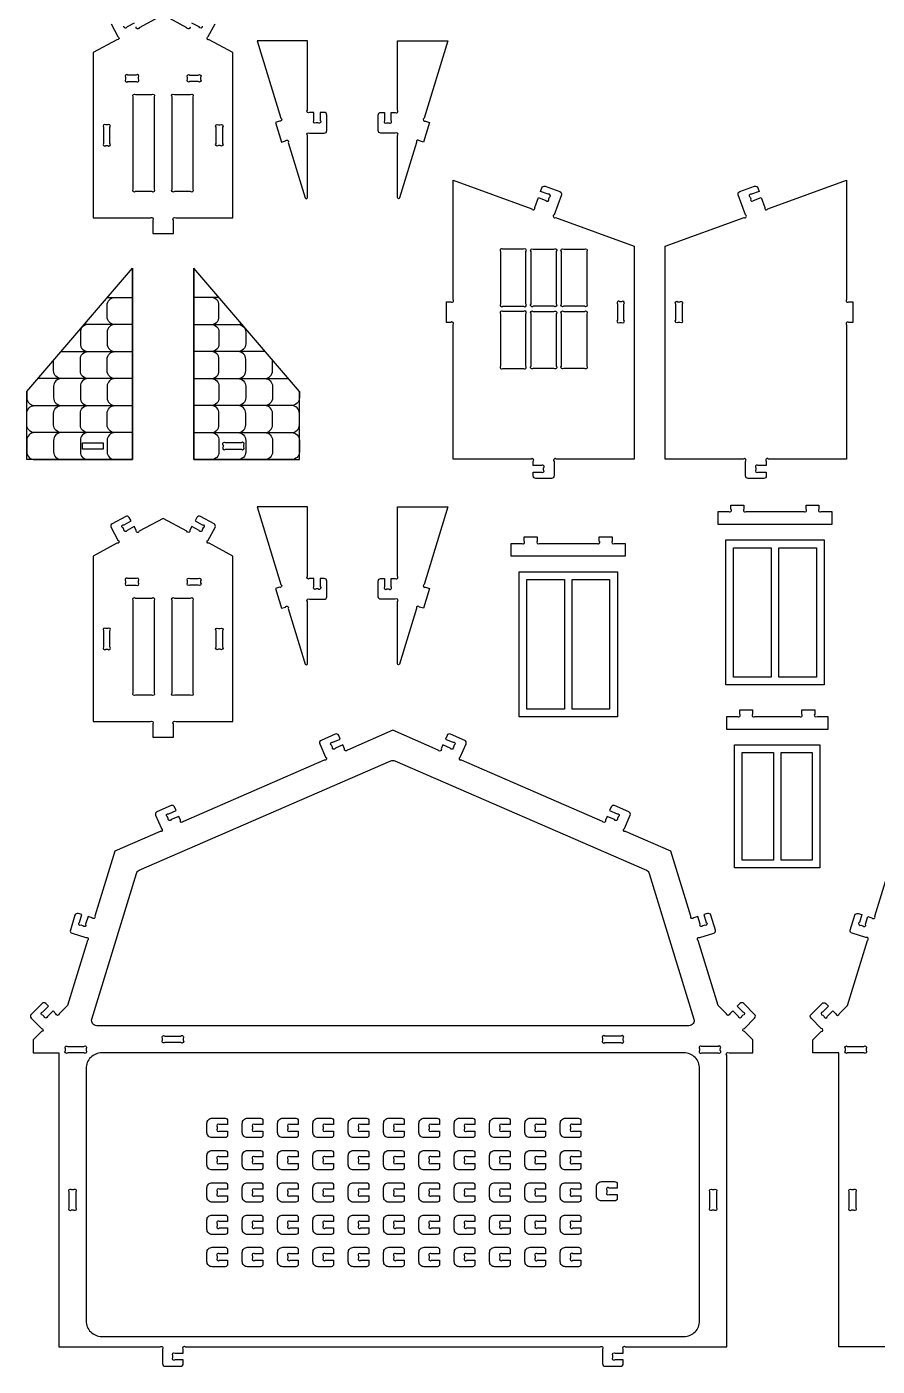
# Model space of a CAD drawing. Extents: x 61.9 to 158.6, y 1998.2 to 2079.7.
# Drawn here: x 61.9 to 94.8, y 1998.3 to 2050 of the extents above; entities that cross this region are included whole.
import ezdxf

# ---------------------------------------------------------------- set-up
doc = ezdxf.new("R2010")
doc.units = 0
doc.header["$MEASUREMENT"] = 0
doc.layers.add('LAYER1', color=18, linetype='CONTINUOUS')

msp = doc.modelspace()

# ---------------------------------------------------------------- linework, layer by layer
at = {"layer": 'LAYER1'}
for points in [[(68.223, 2050.018, -1), (68.103, 2049.982), (67.183, 2050.48), (66.263, 2049.982, -1), (66.143, 2050.018)], [(65.172, 2050.132), (65.439, 2049.638, -1), (65.403, 2049.518), (64.483, 2049.021), (64.483, 2042.634), (66.695, 2042.634, -1), (66.783, 2042.546), (66.783, 2042.034), (67.583, 2042.034), (67.583, 2042.546, -1), (67.672, 2042.634), (69.883, 2042.634), (69.883, 2049.021), (68.963, 2049.518, -1), (68.927, 2049.638), (69.194, 2050.132, 0.414214)], [(66.066, 2050.16), (65.792, 2050.012, -1), (65.672, 2050.048)], [(68.694, 2050.048, -1), (68.574, 2050.012), (68.3, 2050.16)], [(66, 2038.521), (65.323, 2038.521, -0.414214), (65.023, 2038.821), (65.023, 2039.264, -0.414214), (65.323, 2039.564), (66, 2039.564)], [(68.367, 2038.521), (69.043, 2038.521, 0.414214), (69.343, 2038.821), (69.343, 2039.264, 0.414214), (69.043, 2039.564), (68.366, 2039.564)], [(65.323, 2038.521), (64.288, 2038.521, -0.112166), (64.159, 2038.55)], [(69.043, 2038.521), (70.078, 2038.521, 0.112166), (70.208, 2038.55)], [(65.323, 2038.521), (64.288, 2038.521, 0.414214), (63.988, 2038.221), (63.988, 2037.777, 0.414214), (64.288, 2037.477), (65.323, 2037.477)], [(66, 2038.521), (65.323, 2038.521, 0.414214), (65.023, 2038.221), (65.023, 2037.777, 0.414214), (65.323, 2037.477), (66, 2037.477)], [(68.367, 2038.521), (69.043, 2038.521, -0.414214), (69.343, 2038.221), (69.343, 2037.777, -0.414214), (69.043, 2037.477), (68.367, 2037.477)], [(69.043, 2038.521), (70.078, 2038.521, -0.414214), (70.378, 2038.221), (70.378, 2037.777, -0.414214), (70.078, 2037.477), (69.043, 2037.477)], [(64.288, 2036.433), (63.253, 2036.433, -0.414214), (62.953, 2036.733), (62.953, 2037.145)], [(63.238, 2037.477, -0.013073), (63.253, 2037.477), (64.288, 2037.477)], [(63.238, 2037.477, 0.012511), (63.253, 2037.477), (64.288, 2037.477)], [(65.323, 2036.433), (64.288, 2036.433, -0.414214), (63.988, 2036.733), (63.988, 2037.177, -0.414214), (64.288, 2037.477), (65.323, 2037.477)], [(65.999, 2036.433), (65.323, 2036.433, -0.414214), (65.023, 2036.733), (65.023, 2037.177, -0.414214), (65.323, 2037.477), (66, 2037.477)], [(68.367, 2036.433), (69.043, 2036.433, 0.414214), (69.343, 2036.733), (69.343, 2037.177, 0.414214), (69.043, 2037.477), (68.367, 2037.477)], [(69.043, 2036.433), (70.078, 2036.433, 0.414214), (70.378, 2036.733), (70.378, 2037.177, 0.414214), (70.078, 2037.477), (69.043, 2037.477)], [(71.129, 2037.477, 0.013073), (71.113, 2037.477), (70.078, 2037.477)], [(71.128, 2037.477, -0.012511), (71.113, 2037.477), (70.078, 2037.477)], [(70.078, 2036.433), (71.113, 2036.433, 0.414214), (71.413, 2036.733), (71.413, 2037.145)], [(64.288, 2036.433), (63.253, 2036.433, 0.414214), (62.953, 2036.133), (62.953, 2035.69, 0.414214), (63.253, 2035.39), (64.288, 2035.39)], [(65.323, 2036.433), (64.288, 2036.433, 0.414214), (63.988, 2036.133), (63.988, 2035.69, 0.414214), (64.288, 2035.39), (65.323, 2035.39)], [(65.999, 2036.433), (65.323, 2036.433, 0.414214), (65.023, 2036.133), (65.023, 2035.69, 0.414214), (65.323, 2035.39), (65.999, 2035.39)], [(68.367, 2036.433), (69.043, 2036.433, -0.414214), (69.343, 2036.133), (69.343, 2035.69, -0.414214), (69.043, 2035.39), (68.367, 2035.39)], [(69.043, 2036.433), (70.078, 2036.433, -0.414214), (70.378, 2036.133), (70.378, 2035.69, -0.414214), (70.078, 2035.39), (69.043, 2035.39)], [(70.078, 2036.433), (71.113, 2036.433, -0.414214), (71.413, 2036.133), (71.413, 2035.69, -0.414214), (71.113, 2035.39), (70.078, 2035.39)], [(61.918, 2035.939), (61.918, 2035.69, 0.414214), (62.218, 2035.39), (63.253, 2035.39)], [(72.448, 2035.939), (72.448, 2035.69, -0.414214), (72.148, 2035.39), (71.113, 2035.39)], [(63.253, 2034.346), (62.218, 2034.346, -0.414214), (61.918, 2034.646), (61.918, 2035.09, -0.414214), (62.218, 2035.39), (63.253, 2035.39)], [(63.384, 2034.346), (63.253, 2034.346, -0.414214), (62.953, 2034.646), (62.953, 2035.09, -0.414214), (63.253, 2035.39), (64.288, 2035.39)], [(65.323, 2034.346), (64.288, 2034.346, -0.414214), (63.988, 2034.646), (63.988, 2035.09, -0.414214), (64.288, 2035.39), (65.323, 2035.39)], [(65.999, 2034.346), (65.323, 2034.346, -0.414214), (65.023, 2034.646), (65.023, 2035.09, -0.414214), (65.323, 2035.39), (65.999, 2035.39)], [(68.367, 2034.346), (69.043, 2034.346, 0.414214), (69.343, 2034.646), (69.343, 2035.09, 0.414214), (69.043, 2035.39), (68.367, 2035.39)], [(69.043, 2034.346), (70.078, 2034.346, 0.414214), (70.378, 2034.646), (70.378, 2035.09, 0.414214), (70.078, 2035.39), (69.043, 2035.39)], [(70.982, 2034.346), (71.113, 2034.346, 0.414214), (71.413, 2034.646), (71.413, 2035.09, 0.414214), (71.113, 2035.39), (70.078, 2035.39)], [(71.113, 2034.346), (72.148, 2034.346, 0.414214), (72.448, 2034.646), (72.448, 2035.09, 0.414214), (72.148, 2035.39), (71.113, 2035.39)], [(63.253, 2034.346), (62.218, 2034.346, 0.414214), (61.918, 2034.046), (61.918, 2033.602, 0.414214), (62.218, 2033.302), (63.253, 2033.302)], [(64.288, 2034.346), (63.253, 2034.346, 0.414214), (62.953, 2034.046), (62.953, 2033.602, 0.414214), (63.253, 2033.302), (64.288, 2033.302)], [(65.323, 2034.346), (64.288, 2034.346, 0.414214), (63.988, 2034.046), (63.988, 2033.602, 0.414214), (64.288, 2033.302), (65.323, 2033.302)], [(65.999, 2034.346), (65.323, 2034.346, 0.414214), (65.023, 2034.046), (65.023, 2033.602, 0.414214), (65.323, 2033.302), (65.999, 2033.302)], [(68.367, 2034.346), (69.043, 2034.346, -0.414214), (69.343, 2034.046), (69.343, 2033.602, -0.414214), (69.043, 2033.302), (68.368, 2033.302)], [(69.043, 2034.346), (70.078, 2034.346, -0.414214), (70.378, 2034.046), (70.378, 2033.602, -0.414214), (70.078, 2033.302), (69.043, 2033.302)], [(70.078, 2034.346), (71.113, 2034.346, -0.414214), (71.413, 2034.046), (71.413, 2033.602, -0.414214), (71.113, 2033.302), (70.078, 2033.302)], [(71.113, 2034.346), (72.148, 2034.346, -0.414214), (72.448, 2034.046), (72.448, 2033.602, -0.414214), (72.148, 2033.302), (71.113, 2033.302)], [(97.202, 1999.041), (93.291, 1999.041), (93.291, 2010.391), (92.291, 2010.391), (92.291, 2010.891), (92.612, 2011.212, 1), (92.612, 2011.338), (92.215, 2011.735, -0.414214), (92.215, 2011.876), (92.639, 2012.3, -0.414214), (92.781, 2012.3), (92.887, 2012.194), (92.667, 2011.974, 1), (92.667, 2011.849), (92.718, 2011.797, 1), (92.843, 2011.797), (93.063, 2012.017), (93.178, 2011.903, 1), (93.303, 2011.903), (93.624, 2012.224), (94.393, 2014.734, 1), (94.334, 2014.845), (93.798, 2015.009, -0.414214), (93.731, 2015.134), (93.907, 2015.708, -0.414214), (94.032, 2015.774), (94.176, 2015.73), (94.084, 2015.432, 1), (94.143, 2015.322), (94.213, 2015.3, 1), (94.323, 2015.359), (94.415, 2015.657), (94.569, 2015.61, 1), (94.68, 2015.668), (95.449, 2018.178)]]:
    msp.add_lwpolyline(points, format="xyb", dxfattribs=at)
for points in [[(70.817, 2049.481), (71.736, 2046.484, -1), (71.677, 2046.374), (71.523, 2046.326), (71.757, 2045.561), (71.911, 2045.609, -1), (72.022, 2045.55), (72.679, 2043.408, 0.861326), (72.757, 2043.419), (72.757, 2045.821, -1), (72.846, 2045.909), (73.407, 2045.909, 0.414214), (73.507, 2046.009), (73.507, 2046.609, 0.414214), (73.407, 2046.709), (73.257, 2046.709), (73.257, 2046.398, -1), (73.168, 2046.309), (73.096, 2046.309, -1), (73.007, 2046.398), (73.007, 2046.709), (72.846, 2046.709, -1), (72.757, 2046.798), (72.757, 2049.481)], [(78.182, 2049.481), (77.264, 2046.484, 1), (77.322, 2046.374), (77.477, 2046.326), (77.242, 2045.561), (77.088, 2045.609, 1), (76.977, 2045.55), (76.32, 2043.408, -0.861326), (76.242, 2043.419), (76.242, 2045.821, 1), (76.154, 2045.909), (75.592, 2045.909, -0.414214), (75.492, 2046.009), (75.492, 2046.609, -0.414214), (75.592, 2046.709), (75.742, 2046.709), (75.742, 2046.398, 1), (75.831, 2046.309), (75.904, 2046.309, 1), (75.992, 2046.398), (75.992, 2046.709), (76.154, 2046.709, 1), (76.242, 2046.798), (76.242, 2049.481)], [(65.822, 2047.903), (66.145, 2047.903, 1), (66.233, 2047.991), (66.233, 2048.064, 1), (66.145, 2048.153), (65.822, 2048.153, 1), (65.733, 2048.064), (65.733, 2047.991, 1)], [(68.222, 2048.153), (68.545, 2048.153, -1), (68.633, 2048.064), (68.633, 2047.991, -1), (68.545, 2047.903), (68.222, 2047.903, -1), (68.133, 2047.991), (68.133, 2048.064, -1)], [(66.122, 2047.403), (66.745, 2047.403, -1), (66.833, 2047.314), (66.833, 2043.741, -1), (66.745, 2043.653), (66.122, 2043.653, -1), (66.033, 2043.741), (66.033, 2047.314, -1)], [(67.622, 2047.403), (68.245, 2047.403, -1), (68.333, 2047.314), (68.333, 2043.741, -1), (68.245, 2043.653), (67.622, 2043.653, -1), (67.533, 2043.741), (67.533, 2047.314, -1)], [(64.883, 2046.139), (64.883, 2045.516, 1), (64.972, 2045.427), (65.045, 2045.427, 1), (65.133, 2045.516), (65.133, 2046.139, 1), (65.045, 2046.227), (64.972, 2046.227, 1)], [(69.483, 2046.139), (69.483, 2045.516, -1), (69.395, 2045.427), (69.322, 2045.427, -1), (69.233, 2045.516), (69.233, 2046.139, -1), (69.322, 2046.227), (69.395, 2046.227, -1)], [(81.486, 2032.824), (81.798, 2032.824, 1), (81.886, 2032.913), (81.886, 2032.986, 1), (81.798, 2033.074), (81.486, 2033.074), (81.486, 2033.236, 1), (81.398, 2033.324), (78.386, 2033.324), (78.386, 2038.511, 1), (78.298, 2038.599), (78.136, 2038.599), (78.136, 2039.399), (78.298, 2039.399, 1), (78.386, 2039.488), (78.386, 2044.089), (81.427, 2042.982, 1), (81.541, 2043.035), (81.681, 2043.422), (81.974, 2043.315, 1), (82.087, 2043.368), (82.112, 2043.437, 1), (82.059, 2043.55), (81.767, 2043.657), (81.818, 2043.798, -0.414214), (81.946, 2043.857), (82.51, 2043.652, -0.414214), (82.57, 2043.524), (82.292, 2042.762, 1), (82.345, 2042.648), (85.386, 2041.541), (85.386, 2033.324), (82.375, 2033.324, 1), (82.286, 2033.236), (82.286, 2032.674, -0.414214), (82.186, 2032.574), (81.586, 2032.574, -0.414214), (81.486, 2032.674)], [(93.836, 2038.599), (93.675, 2038.599, 1), (93.586, 2038.511), (93.586, 2033.324), (90.575, 2033.324, 1), (90.486, 2033.236), (90.486, 2033.074), (90.175, 2033.074, 1), (90.086, 2032.986), (90.086, 2032.913, 1), (90.175, 2032.824), (90.486, 2032.824), (90.486, 2032.674, -0.414214), (90.386, 2032.574), (89.786, 2032.574, -0.414214), (89.686, 2032.674), (89.686, 2033.236, 1), (89.598, 2033.324), (86.586, 2033.324), (86.586, 2041.541), (89.627, 2042.648, 1), (89.68, 2042.762), (89.402, 2043.524, -0.414214), (89.462, 2043.652), (90.026, 2043.857, -0.414214), (90.154, 2043.798), (90.206, 2043.657), (89.913, 2043.55, 1), (89.86, 2043.437), (89.885, 2043.368, 1), (89.998, 2043.315), (90.291, 2043.422), (90.432, 2043.035, 1), (90.545, 2042.982), (93.586, 2044.089), (93.586, 2039.488, 1), (93.675, 2039.399), (93.836, 2039.399)], [(80.224, 2041.336), (80.224, 2039.313, 1), (80.312, 2039.224), (81.11, 2039.224, 1), (81.199, 2039.313), (81.199, 2041.336, 1), (81.11, 2041.424), (80.312, 2041.424, 1)], [(81.487, 2041.424), (82.285, 2041.424, -1), (82.374, 2041.336), (82.374, 2039.313, -1), (82.285, 2039.224), (81.487, 2039.224, -1), (81.399, 2039.313), (81.399, 2041.336, -1)], [(83.549, 2041.336), (83.549, 2039.313, -1), (83.46, 2039.224), (82.662, 2039.224, -1), (82.574, 2039.313), (82.574, 2041.336, -1), (82.662, 2041.424), (83.46, 2041.424, -1)], [(84.736, 2039.311), (84.736, 2038.688, 1), (84.825, 2038.599), (84.898, 2038.599, 1), (84.986, 2038.688), (84.986, 2039.311, 1), (84.898, 2039.399), (84.825, 2039.399, 1)], [(87.236, 2039.311), (87.236, 2038.688, -1), (87.148, 2038.599), (87.075, 2038.599, -1), (86.986, 2038.688), (86.986, 2039.311, -1), (87.075, 2039.399), (87.148, 2039.399, -1)], [(80.224, 2038.936), (80.224, 2036.913, 1), (80.312, 2036.824), (81.11, 2036.824, 1), (81.199, 2036.913), (81.199, 2038.936, 1), (81.11, 2039.024), (80.312, 2039.024, 1)], [(81.487, 2039.024), (82.285, 2039.024, -1), (82.374, 2038.936), (82.374, 2036.913, -1), (82.285, 2036.824), (81.487, 2036.824, -1), (81.399, 2036.913), (81.399, 2038.936, -1)], [(83.549, 2038.936), (83.549, 2036.913, -1), (83.46, 2036.824), (82.662, 2036.824, -1), (82.574, 2036.913), (82.574, 2038.936, -1), (82.662, 2039.024), (83.46, 2039.024, -1)], [(69.5, 2033.864), (69.5, 2033.791, 1), (69.589, 2033.702), (70.212, 2033.702, 1), (70.3, 2033.791), (70.3, 2033.864, 1), (70.212, 2033.952), (69.589, 2033.952, 1)], [(70.817, 2031.481), (71.736, 2028.484, -1), (71.677, 2028.374), (71.523, 2028.326), (71.757, 2027.561), (71.911, 2027.609, -1), (72.022, 2027.55), (72.679, 2025.408, 0.861326), (72.757, 2025.419), (72.757, 2027.821, -1), (72.846, 2027.909), (73.407, 2027.909, 0.414214), (73.507, 2028.009), (73.507, 2028.609, 0.414214), (73.407, 2028.709), (73.257, 2028.709), (73.257, 2028.398, -1), (73.168, 2028.309), (73.096, 2028.309, -1), (73.007, 2028.398), (73.007, 2028.709), (72.846, 2028.709, -1), (72.757, 2028.798), (72.757, 2031.481)], [(78.182, 2031.481), (77.264, 2028.484, 1), (77.322, 2028.374), (77.477, 2028.326), (77.242, 2027.561), (77.088, 2027.609, 1), (76.977, 2027.55), (76.32, 2025.408, -0.861326), (76.242, 2025.419), (76.242, 2027.821, 1), (76.154, 2027.909), (75.592, 2027.909, -0.414214), (75.492, 2028.009), (75.492, 2028.609, -0.414214), (75.592, 2028.709), (75.742, 2028.709), (75.742, 2028.398, 1), (75.831, 2028.309), (75.904, 2028.309, 1), (75.992, 2028.398), (75.992, 2028.709), (76.154, 2028.709, 1), (76.242, 2028.798), (76.242, 2031.481)], [(89.622, 2031.55), (89.622, 2031.389, 1), (89.71, 2031.3), (91.933, 2031.3, 1), (92.022, 2031.389), (92.022, 2031.55), (92.522, 2031.55), (92.522, 2031.389, 1), (92.61, 2031.3), (93.022, 2031.3), (93.022, 2030.8), (88.622, 2030.8), (88.622, 2031.3), (89.033, 2031.3, 1), (89.122, 2031.389), (89.122, 2031.55)], [(68.3, 2030.714), (68.223, 2030.572, -1), (68.103, 2030.536), (67.183, 2031.033), (66.263, 2030.536, -1), (66.143, 2030.572), (66.066, 2030.714), (65.792, 2030.566, -1), (65.672, 2030.602), (65.638, 2030.666, -1), (65.674, 2030.786), (65.948, 2030.934), (65.876, 2031.066, 0.414214), (65.741, 2031.106), (65.213, 2030.821, 0.414214), (65.172, 2030.686), (65.439, 2030.192, -1), (65.403, 2030.072), (64.483, 2029.574), (64.483, 2023.188), (66.695, 2023.188, -1), (66.783, 2023.099), (66.783, 2022.588), (67.583, 2022.588), (67.583, 2023.099, -1), (67.672, 2023.188), (69.883, 2023.188), (69.883, 2029.574), (68.963, 2030.072, -1), (68.927, 2030.192), (69.194, 2030.686, 0.414214), (69.154, 2030.821), (68.626, 2031.106, 0.414214), (68.49, 2031.066), (68.419, 2030.934), (68.693, 2030.786, -1), (68.729, 2030.666), (68.694, 2030.602, -1), (68.574, 2030.566)], [(81.636, 2030.318), (81.636, 2030.157, 1), (81.725, 2030.068), (83.947, 2030.068, 1), (84.036, 2030.157), (84.036, 2030.318), (84.536, 2030.318), (84.536, 2030.157, 1), (84.625, 2030.068), (85.036, 2030.068), (85.036, 2029.568), (80.636, 2029.568), (80.636, 2030.068), (81.047, 2030.068, 1), (81.136, 2030.157), (81.136, 2030.318)], [(65.822, 2028.456), (66.145, 2028.456, 1), (66.233, 2028.545), (66.233, 2028.618, 1), (66.145, 2028.706), (65.822, 2028.706, 1), (65.733, 2028.618), (65.733, 2028.545, 1)], [(68.222, 2028.706), (68.545, 2028.706, -1), (68.633, 2028.618), (68.633, 2028.545, -1), (68.545, 2028.456), (68.222, 2028.456, -1), (68.133, 2028.545), (68.133, 2028.618, -1)], [(66.122, 2027.956), (66.745, 2027.956, -1), (66.833, 2027.868), (66.833, 2024.295, -1), (66.745, 2024.206), (66.122, 2024.206, -1), (66.033, 2024.295), (66.033, 2027.868, -1)], [(67.622, 2027.956), (68.245, 2027.956, -1), (68.333, 2027.868), (68.333, 2024.295, -1), (68.245, 2024.206), (67.622, 2024.206, -1), (67.533, 2024.295), (67.533, 2027.868, -1)], [(64.883, 2026.692), (64.883, 2026.07, 1), (64.972, 2025.981), (65.045, 2025.981, 1), (65.133, 2026.07), (65.133, 2026.692, 1), (65.045, 2026.781), (64.972, 2026.781, 1)], [(69.483, 2026.692), (69.483, 2026.07, -1), (69.395, 2025.981), (69.322, 2025.981, -1), (69.233, 2026.07), (69.233, 2026.692, -1), (69.322, 2026.781), (69.395, 2026.781, -1)], [(89.959, 2023.636), (89.959, 2023.474, 1), (90.047, 2023.386), (91.77, 2023.386, 1), (91.859, 2023.474), (91.859, 2023.636), (92.359, 2023.636), (92.359, 2023.474, 1), (92.447, 2023.386), (92.859, 2023.386), (92.859, 2022.886), (88.959, 2022.886), (88.959, 2023.386), (89.37, 2023.386, 1), (89.459, 2023.474), (89.459, 2023.636)], [(63.161, 1999.041), (67.072, 1999.041, -1), (67.161, 1998.953), (67.161, 1998.391, 0.414214), (67.261, 1998.291), (67.861, 1998.291, 0.414214), (67.961, 1998.391), (67.961, 1998.541), (67.649, 1998.541, -1), (67.561, 1998.63), (67.561, 1998.703, -1), (67.649, 1998.791), (67.961, 1998.791), (67.961, 1998.953, -1), (68.049, 1999.041), (84.072, 1999.041, -1), (84.161, 1998.953), (84.161, 1998.391, 0.414214), (84.261, 1998.291), (84.861, 1998.291, 0.414214), (84.961, 1998.391), (84.961, 1998.541), (84.649, 1998.541, -1), (84.561, 1998.63), (84.561, 1998.703, -1), (84.649, 1998.791), (84.961, 1998.791), (84.961, 1998.953, -1), (85.049, 1999.041), (88.961, 1999.041), (88.961, 2010.303, -1), (89.049, 2010.391), (89.961, 2010.391), (89.961, 2010.891), (89.64, 2011.212, -1), (89.64, 2011.338), (90.037, 2011.735, 0.414214), (90.037, 2011.876), (89.613, 2012.3, 0.414214), (89.471, 2012.3), (89.365, 2012.194), (89.585, 2011.974, -1), (89.585, 2011.849), (89.534, 2011.797, -1), (89.409, 2011.797), (89.188, 2012.017), (89.074, 2011.903, -1), (88.949, 2011.903), (88.628, 2012.224), (87.859, 2014.734, -1), (87.918, 2014.845), (88.454, 2015.009, 0.414214), (88.521, 2015.134), (88.345, 2015.708, 0.414214), (88.22, 2015.774), (88.076, 2015.73), (88.168, 2015.432, -1), (88.109, 2015.322), (88.039, 2015.3, -1), (87.929, 2015.359), (87.837, 2015.657), (87.683, 2015.61, -1), (87.572, 2015.668), (86.803, 2018.178), (85.05, 2018.94, -1), (85.004, 2019.057), (85.228, 2019.572, 0.414214), (85.176, 2019.703), (84.626, 2019.943, 0.414214), (84.495, 2019.891), (84.435, 2019.753), (84.72, 2019.629, -1), (84.766, 2019.513), (84.737, 2019.446, -1), (84.621, 2019.4), (84.335, 2019.524), (84.271, 2019.376, -1), (84.154, 2019.33), (78.71, 2021.698, -1), (78.664, 2021.815), (78.888, 2022.33, 0.414214), (78.836, 2022.461), (78.286, 2022.7, 0.414214), (78.154, 2022.649), (78.094, 2022.511), (78.38, 2022.387, -1), (78.426, 2022.27), (78.397, 2022.204, -1), (78.28, 2022.158), (77.995, 2022.282), (77.93, 2022.134, -1), (77.814, 2022.088), (76.061, 2022.85), (74.308, 2022.088, -1), (74.192, 2022.134), (74.127, 2022.282), (73.842, 2022.158, -1), (73.725, 2022.204), (73.696, 2022.27, -1), (73.742, 2022.387), (74.027, 2022.511), (73.968, 2022.649, 0.414214), (73.836, 2022.7), (73.286, 2022.461, 0.414214), (73.234, 2022.33), (73.458, 2021.815, -1), (73.412, 2021.698), (67.968, 2019.33, -1), (67.851, 2019.376), (67.787, 2019.524), (67.501, 2019.4, -1), (67.385, 2019.446), (67.356, 2019.513, -1), (67.402, 2019.629), (67.687, 2019.753), (67.627, 2019.891, 0.414214), (67.496, 2019.943), (66.945, 2019.703, 0.414214), (66.894, 2019.572), (67.118, 2019.057, -1), (67.072, 2018.94), (65.319, 2018.178), (64.549, 2015.668, -1), (64.439, 2015.61), (64.284, 2015.657), (64.193, 2015.359, -1), (64.083, 2015.3), (64.013, 2015.322, -1), (63.954, 2015.432), (64.045, 2015.73), (63.902, 2015.774, 0.414214), (63.777, 2015.708), (63.601, 2015.134, 0.414214), (63.668, 2015.009), (64.204, 2014.845, -1), (64.263, 2014.734), (63.494, 2012.224), (63.173, 2011.903, -1), (63.047, 2011.903), (62.933, 2012.017), (62.713, 2011.797, -1), (62.588, 2011.797), (62.536, 2011.849, -1), (62.536, 2011.974), (62.757, 2012.194), (62.65, 2012.3, 0.414214), (62.509, 2012.3), (62.085, 2011.876, 0.414214), (62.085, 2011.735), (62.482, 2011.338, -1), (62.482, 2011.212), (62.161, 2010.891), (62.161, 2010.391), (63.161, 2010.391)], [(87.499, 2011.441), (64.622, 2011.441, -0.504278), (64.431, 2011.7), (66.154, 2017.32, -0.219181), (66.265, 2017.445), (75.981, 2021.671, -0.208056), (76.141, 2021.671), (85.856, 2017.445, -0.219181), (85.968, 2017.32), (87.691, 2011.7, -0.504278)], [(63.499, 2010.641), (64.122, 2010.641, -1), (64.211, 2010.553), (64.211, 2010.48, -1), (64.122, 2010.391), (63.499, 2010.391, -1), (63.411, 2010.48), (63.411, 2010.553, -1)], [(67.249, 2011.041), (67.872, 2011.041, -1), (67.961, 2010.953), (67.961, 2010.88, -1), (67.872, 2010.791), (67.249, 2010.791, -1), (67.161, 2010.88), (67.161, 2010.953, -1)], [(84.161, 2010.953), (84.161, 2010.88, 1), (84.249, 2010.791), (84.872, 2010.791, 1), (84.961, 2010.88), (84.961, 2010.953, 1), (84.872, 2011.041), (84.249, 2011.041, 1)], [(88.622, 2010.641), (87.999, 2010.641, 1), (87.911, 2010.553), (87.911, 2010.48, 1), (87.999, 2010.391), (88.622, 2010.391, 1), (88.711, 2010.48), (88.711, 2010.553, 1)], [(93.63, 2010.641), (94.252, 2010.641, -1), (94.341, 2010.553), (94.341, 2010.48, -1), (94.252, 2010.391), (93.63, 2010.391, -1), (93.541, 2010.48), (93.541, 2010.553, -1)], [(87.311, 2010.391), (64.811, 2010.391, 0.414214), (64.211, 2009.791), (64.211, 2000.041, 0.414214), (64.811, 1999.441), (87.311, 1999.441, 0.414214), (87.911, 2000.041), (87.911, 2009.791, 0.414214)], [(69.577, 2007.12), (69.077, 2007.12, -0.414214), (68.877, 2007.32), (68.877, 2007.67, -0.414214), (69.077, 2007.87), (69.577, 2007.87, -0.414214), (69.677, 2007.77), (69.677, 2007.62), (69.366, 2007.62, 1), (69.277, 2007.531), (69.277, 2007.458, 1), (69.366, 2007.37), (69.677, 2007.37), (69.677, 2007.22, -0.414214)], [(70.942, 2007.12), (70.442, 2007.12, -0.414214), (70.242, 2007.32), (70.242, 2007.67, -0.414214), (70.442, 2007.87), (70.942, 2007.87, -0.414214), (71.042, 2007.77), (71.042, 2007.62), (70.731, 2007.62, 1), (70.642, 2007.531), (70.642, 2007.458, 1), (70.731, 2007.37), (71.042, 2007.37), (71.042, 2007.22, -0.414214)], [(72.307, 2007.12), (71.807, 2007.12, -0.414214), (71.607, 2007.32), (71.607, 2007.67, -0.414214), (71.807, 2007.87), (72.307, 2007.87, -0.414214), (72.407, 2007.77), (72.407, 2007.62), (72.096, 2007.62, 1), (72.007, 2007.531), (72.007, 2007.458, 1), (72.096, 2007.37), (72.407, 2007.37), (72.407, 2007.22, -0.414214)], [(73.672, 2007.12), (73.172, 2007.12, -0.414214), (72.972, 2007.32), (72.972, 2007.67, -0.414214), (73.172, 2007.87), (73.672, 2007.87, -0.414214), (73.772, 2007.77), (73.772, 2007.62), (73.461, 2007.62, 1), (73.372, 2007.531), (73.372, 2007.458, 1), (73.461, 2007.37), (73.772, 2007.37), (73.772, 2007.22, -0.414214)], [(75.037, 2007.12), (74.537, 2007.12, -0.414214), (74.337, 2007.32), (74.337, 2007.67, -0.414214), (74.537, 2007.87), (75.037, 2007.87, -0.414214), (75.137, 2007.77), (75.137, 2007.62), (74.826, 2007.62, 1), (74.737, 2007.531), (74.737, 2007.458, 1), (74.826, 2007.37), (75.137, 2007.37), (75.137, 2007.22, -0.414214)], [(76.402, 2007.12), (75.902, 2007.12, -0.414214), (75.702, 2007.32), (75.702, 2007.67, -0.414214), (75.902, 2007.87), (76.402, 2007.87, -0.414214), (76.502, 2007.77), (76.502, 2007.62), (76.191, 2007.62, 1), (76.102, 2007.531), (76.102, 2007.458, 1), (76.191, 2007.37), (76.502, 2007.37), (76.502, 2007.22, -0.414214)], [(77.767, 2007.12), (77.267, 2007.12, -0.414214), (77.067, 2007.32), (77.067, 2007.67, -0.414214), (77.267, 2007.87), (77.767, 2007.87, -0.414214), (77.867, 2007.77), (77.867, 2007.62), (77.556, 2007.62, 1), (77.467, 2007.531), (77.467, 2007.458, 1), (77.556, 2007.37), (77.867, 2007.37), (77.867, 2007.22, -0.414214)], [(79.132, 2007.12), (78.632, 2007.12, -0.414214), (78.432, 2007.32), (78.432, 2007.67, -0.414214), (78.632, 2007.87), (79.132, 2007.87, -0.414214), (79.232, 2007.77), (79.232, 2007.62), (78.921, 2007.62, 1), (78.832, 2007.531), (78.832, 2007.458, 1), (78.921, 2007.37), (79.232, 2007.37), (79.232, 2007.22, -0.414214)], [(80.497, 2007.12), (79.997, 2007.12, -0.414214), (79.797, 2007.32), (79.797, 2007.67, -0.414214), (79.997, 2007.87), (80.497, 2007.87, -0.414214), (80.597, 2007.77), (80.597, 2007.62), (80.286, 2007.62, 1), (80.197, 2007.531), (80.197, 2007.458, 1), (80.286, 2007.37), (80.597, 2007.37), (80.597, 2007.22, -0.414214)], [(81.862, 2007.12), (81.362, 2007.12, -0.414214), (81.162, 2007.32), (81.162, 2007.67, -0.414214), (81.362, 2007.87), (81.862, 2007.87, -0.414214), (81.962, 2007.77), (81.962, 2007.62), (81.65, 2007.62, 1), (81.562, 2007.531), (81.562, 2007.458, 1), (81.65, 2007.37), (81.962, 2007.37), (81.962, 2007.22, -0.414214)], [(83.227, 2007.12), (82.727, 2007.12, -0.414214), (82.527, 2007.32), (82.527, 2007.67, -0.414214), (82.727, 2007.87), (83.227, 2007.87, -0.414214), (83.327, 2007.77), (83.327, 2007.62), (83.015, 2007.62, 1), (82.927, 2007.531), (82.927, 2007.458, 1), (83.015, 2007.37), (83.327, 2007.37), (83.327, 2007.22, -0.414214)], [(69.577, 2005.873), (69.077, 2005.873, -0.414214), (68.877, 2006.073), (68.877, 2006.423, -0.414214), (69.077, 2006.623), (69.577, 2006.623, -0.414214), (69.677, 2006.523), (69.677, 2006.373), (69.366, 2006.373, 1), (69.277, 2006.285), (69.277, 2006.212, 1), (69.366, 2006.123), (69.677, 2006.123), (69.677, 2005.973, -0.414214)], [(70.942, 2005.873), (70.442, 2005.873, -0.414214), (70.242, 2006.073), (70.242, 2006.423, -0.414214), (70.442, 2006.623), (70.942, 2006.623, -0.414214), (71.042, 2006.523), (71.042, 2006.373), (70.731, 2006.373, 1), (70.642, 2006.285), (70.642, 2006.212, 1), (70.731, 2006.123), (71.042, 2006.123), (71.042, 2005.973, -0.414214)], [(72.307, 2005.873), (71.807, 2005.873, -0.414214), (71.607, 2006.073), (71.607, 2006.423, -0.414214), (71.807, 2006.623), (72.307, 2006.623, -0.414214), (72.407, 2006.523), (72.407, 2006.373), (72.096, 2006.373, 1), (72.007, 2006.285), (72.007, 2006.212, 1), (72.096, 2006.123), (72.407, 2006.123), (72.407, 2005.973, -0.414214)], [(73.672, 2005.873), (73.172, 2005.873, -0.414214), (72.972, 2006.073), (72.972, 2006.423, -0.414214), (73.172, 2006.623), (73.672, 2006.623, -0.414214), (73.772, 2006.523), (73.772, 2006.373), (73.461, 2006.373, 1), (73.372, 2006.285), (73.372, 2006.212, 1), (73.461, 2006.123), (73.772, 2006.123), (73.772, 2005.973, -0.414214)], [(75.037, 2005.873), (74.537, 2005.873, -0.414214), (74.337, 2006.073), (74.337, 2006.423, -0.414214), (74.537, 2006.623), (75.037, 2006.623, -0.414214), (75.137, 2006.523), (75.137, 2006.373), (74.826, 2006.373, 1), (74.737, 2006.285), (74.737, 2006.212, 1), (74.826, 2006.123), (75.137, 2006.123), (75.137, 2005.973, -0.414214)], [(76.402, 2005.873), (75.902, 2005.873, -0.414214), (75.702, 2006.073), (75.702, 2006.423, -0.414214), (75.902, 2006.623), (76.402, 2006.623, -0.414214), (76.502, 2006.523), (76.502, 2006.373), (76.191, 2006.373, 1), (76.102, 2006.285), (76.102, 2006.212, 1), (76.191, 2006.123), (76.502, 2006.123), (76.502, 2005.973, -0.414214)], [(77.767, 2005.873), (77.267, 2005.873, -0.414214), (77.067, 2006.073), (77.067, 2006.423, -0.414214), (77.267, 2006.623), (77.767, 2006.623, -0.414214), (77.867, 2006.523), (77.867, 2006.373), (77.556, 2006.373, 1), (77.467, 2006.285), (77.467, 2006.212, 1), (77.556, 2006.123), (77.867, 2006.123), (77.867, 2005.973, -0.414214)], [(79.132, 2005.873), (78.632, 2005.873, -0.414214), (78.432, 2006.073), (78.432, 2006.423, -0.414214), (78.632, 2006.623), (79.132, 2006.623, -0.414214), (79.232, 2006.523), (79.232, 2006.373), (78.921, 2006.373, 1), (78.832, 2006.285), (78.832, 2006.212, 1), (78.921, 2006.123), (79.232, 2006.123), (79.232, 2005.973, -0.414214)], [(80.497, 2005.873), (79.997, 2005.873, -0.414214), (79.797, 2006.073), (79.797, 2006.423, -0.414214), (79.997, 2006.623), (80.497, 2006.623, -0.414214), (80.597, 2006.523), (80.597, 2006.373), (80.286, 2006.373, 1), (80.197, 2006.285), (80.197, 2006.212, 1), (80.286, 2006.123), (80.597, 2006.123), (80.597, 2005.973, -0.414214)], [(81.862, 2005.873), (81.362, 2005.873, -0.414214), (81.162, 2006.073), (81.162, 2006.423, -0.414214), (81.362, 2006.623), (81.862, 2006.623, -0.414214), (81.962, 2006.523), (81.962, 2006.373), (81.65, 2006.373, 1), (81.562, 2006.285), (81.562, 2006.212, 1), (81.65, 2006.123), (81.962, 2006.123), (81.962, 2005.973, -0.414214)], [(83.227, 2005.873), (82.727, 2005.873, -0.414214), (82.527, 2006.073), (82.527, 2006.423, -0.414214), (82.727, 2006.623), (83.227, 2006.623, -0.414214), (83.327, 2006.523), (83.327, 2006.373), (83.015, 2006.373, 1), (82.927, 2006.285), (82.927, 2006.212, 1), (83.015, 2006.123), (83.327, 2006.123), (83.327, 2005.973, -0.414214)], [(63.811, 2005.028), (63.811, 2004.405, -1), (63.722, 2004.316), (63.649, 2004.316, -1), (63.561, 2004.405), (63.561, 2005.028, -1), (63.649, 2005.116), (63.722, 2005.116, -1)], [(69.577, 2004.627), (69.077, 2004.627, -0.414214), (68.877, 2004.827), (68.877, 2005.177, -0.414214), (69.077, 2005.377), (69.577, 2005.377, -0.414214), (69.677, 2005.277), (69.677, 2005.127), (69.366, 2005.127, 1), (69.277, 2005.038), (69.277, 2004.965, 1), (69.366, 2004.877), (69.677, 2004.877), (69.677, 2004.727, -0.414214)], [(70.942, 2004.627), (70.442, 2004.627, -0.414214), (70.242, 2004.827), (70.242, 2005.177, -0.414214), (70.442, 2005.377), (70.942, 2005.377, -0.414214), (71.042, 2005.277), (71.042, 2005.127), (70.731, 2005.127, 1), (70.642, 2005.038), (70.642, 2004.965, 1), (70.731, 2004.877), (71.042, 2004.877), (71.042, 2004.727, -0.414214)], [(72.307, 2004.627), (71.807, 2004.627, -0.414214), (71.607, 2004.827), (71.607, 2005.177, -0.414214), (71.807, 2005.377), (72.307, 2005.377, -0.414214), (72.407, 2005.277), (72.407, 2005.127), (72.096, 2005.127, 1), (72.007, 2005.038), (72.007, 2004.965, 1), (72.096, 2004.877), (72.407, 2004.877), (72.407, 2004.727, -0.414214)], [(73.672, 2004.627), (73.172, 2004.627, -0.414214), (72.972, 2004.827), (72.972, 2005.177, -0.414214), (73.172, 2005.377), (73.672, 2005.377, -0.414214), (73.772, 2005.277), (73.772, 2005.127), (73.461, 2005.127, 1), (73.372, 2005.038), (73.372, 2004.965, 1), (73.461, 2004.877), (73.772, 2004.877), (73.772, 2004.727, -0.414214)], [(75.037, 2004.627), (74.537, 2004.627, -0.414214), (74.337, 2004.827), (74.337, 2005.177, -0.414214), (74.537, 2005.377), (75.037, 2005.377, -0.414214), (75.137, 2005.277), (75.137, 2005.127), (74.826, 2005.127, 1), (74.737, 2005.038), (74.737, 2004.965, 1), (74.826, 2004.877), (75.137, 2004.877), (75.137, 2004.727, -0.414214)], [(76.402, 2004.627), (75.902, 2004.627, -0.414214), (75.702, 2004.827), (75.702, 2005.177, -0.414214), (75.902, 2005.377), (76.402, 2005.377, -0.414214), (76.502, 2005.277), (76.502, 2005.127), (76.191, 2005.127, 1), (76.102, 2005.038), (76.102, 2004.965, 1), (76.191, 2004.877), (76.502, 2004.877), (76.502, 2004.727, -0.414214)], [(77.767, 2004.627), (77.267, 2004.627, -0.414214), (77.067, 2004.827), (77.067, 2005.177, -0.414214), (77.267, 2005.377), (77.767, 2005.377, -0.414214), (77.867, 2005.277), (77.867, 2005.127), (77.556, 2005.127, 1), (77.467, 2005.038), (77.467, 2004.965, 1), (77.556, 2004.877), (77.867, 2004.877), (77.867, 2004.727, -0.414214)], [(79.132, 2004.627), (78.632, 2004.627, -0.414214), (78.432, 2004.827), (78.432, 2005.177, -0.414214), (78.632, 2005.377), (79.132, 2005.377, -0.414214), (79.232, 2005.277), (79.232, 2005.127), (78.921, 2005.127, 1), (78.832, 2005.038), (78.832, 2004.965, 1), (78.921, 2004.877), (79.232, 2004.877), (79.232, 2004.727, -0.414214)], [(80.497, 2004.627), (79.997, 2004.627, -0.414214), (79.797, 2004.827), (79.797, 2005.177, -0.414214), (79.997, 2005.377), (80.497, 2005.377, -0.414214), (80.597, 2005.277), (80.597, 2005.127), (80.286, 2005.127, 1), (80.197, 2005.038), (80.197, 2004.965, 1), (80.286, 2004.877), (80.597, 2004.877), (80.597, 2004.727, -0.414214)], [(81.862, 2004.627), (81.362, 2004.627, -0.414214), (81.162, 2004.827), (81.162, 2005.177, -0.414214), (81.362, 2005.377), (81.862, 2005.377, -0.414214), (81.962, 2005.277), (81.962, 2005.127), (81.65, 2005.127, 1), (81.562, 2005.038), (81.562, 2004.965, 1), (81.65, 2004.877), (81.962, 2004.877), (81.962, 2004.727, -0.414214)], [(83.227, 2004.627), (82.727, 2004.627, -0.414214), (82.527, 2004.827), (82.527, 2005.177, -0.414214), (82.727, 2005.377), (83.227, 2005.377, -0.414214), (83.327, 2005.277), (83.327, 2005.127), (83.015, 2005.127, 1), (82.927, 2005.038), (82.927, 2004.965, 1), (83.015, 2004.877), (83.327, 2004.877), (83.327, 2004.727, -0.414214)], [(84.627, 2004.672), (84.127, 2004.672, -0.414214), (83.927, 2004.872), (83.927, 2005.222, -0.414214), (84.127, 2005.422), (84.627, 2005.422, -0.414214), (84.727, 2005.322), (84.727, 2005.172), (84.415, 2005.172, 1), (84.327, 2005.084), (84.327, 2005.011, 1), (84.415, 2004.922), (84.727, 2004.922), (84.727, 2004.772, -0.414214)], [(88.561, 2005.028), (88.561, 2004.405, -1), (88.472, 2004.316), (88.399, 2004.316, -1), (88.311, 2004.405), (88.311, 2005.028, -1), (88.399, 2005.116), (88.472, 2005.116, -1)], [(93.941, 2005.028), (93.941, 2004.405, -1), (93.852, 2004.316), (93.78, 2004.316, -1), (93.691, 2004.405), (93.691, 2005.028, -1), (93.78, 2005.116), (93.852, 2005.116, -1)], [(69.577, 2003.38), (69.077, 2003.38, -0.414214), (68.877, 2003.58), (68.877, 2003.93, -0.414214), (69.077, 2004.13), (69.577, 2004.13, -0.414214), (69.677, 2004.03), (69.677, 2003.88), (69.366, 2003.88, 1), (69.277, 2003.791), (69.277, 2003.718, 1), (69.366, 2003.63), (69.677, 2003.63), (69.677, 2003.48, -0.414214)], [(70.942, 2003.38), (70.442, 2003.38, -0.414214), (70.242, 2003.58), (70.242, 2003.93, -0.414214), (70.442, 2004.13), (70.942, 2004.13, -0.414214), (71.042, 2004.03), (71.042, 2003.88), (70.731, 2003.88, 1), (70.642, 2003.791), (70.642, 2003.718, 1), (70.731, 2003.63), (71.042, 2003.63), (71.042, 2003.48, -0.414214)], [(72.307, 2003.38), (71.807, 2003.38, -0.414214), (71.607, 2003.58), (71.607, 2003.93, -0.414214), (71.807, 2004.13), (72.307, 2004.13, -0.414214), (72.407, 2004.03), (72.407, 2003.88), (72.096, 2003.88, 1), (72.007, 2003.791), (72.007, 2003.718, 1), (72.096, 2003.63), (72.407, 2003.63), (72.407, 2003.48, -0.414214)], [(73.672, 2003.38), (73.172, 2003.38, -0.414214), (72.972, 2003.58), (72.972, 2003.93, -0.414214), (73.172, 2004.13), (73.672, 2004.13, -0.414214), (73.772, 2004.03), (73.772, 2003.88), (73.461, 2003.88, 1), (73.372, 2003.791), (73.372, 2003.718, 1), (73.461, 2003.63), (73.772, 2003.63), (73.772, 2003.48, -0.414214)], [(75.037, 2003.38), (74.537, 2003.38, -0.414214), (74.337, 2003.58), (74.337, 2003.93, -0.414214), (74.537, 2004.13), (75.037, 2004.13, -0.414214), (75.137, 2004.03), (75.137, 2003.88), (74.826, 2003.88, 1), (74.737, 2003.791), (74.737, 2003.718, 1), (74.826, 2003.63), (75.137, 2003.63), (75.137, 2003.48, -0.414214)], [(76.402, 2003.38), (75.902, 2003.38, -0.414214), (75.702, 2003.58), (75.702, 2003.93, -0.414214), (75.902, 2004.13), (76.402, 2004.13, -0.414214), (76.502, 2004.03), (76.502, 2003.88), (76.191, 2003.88, 1), (76.102, 2003.791), (76.102, 2003.718, 1), (76.191, 2003.63), (76.502, 2003.63), (76.502, 2003.48, -0.414214)], [(77.767, 2003.38), (77.267, 2003.38, -0.414214), (77.067, 2003.58), (77.067, 2003.93, -0.414214), (77.267, 2004.13), (77.767, 2004.13, -0.414214), (77.867, 2004.03), (77.867, 2003.88), (77.556, 2003.88, 1), (77.467, 2003.791), (77.467, 2003.718, 1), (77.556, 2003.63), (77.867, 2003.63), (77.867, 2003.48, -0.414214)], [(79.132, 2003.38), (78.632, 2003.38, -0.414214), (78.432, 2003.58), (78.432, 2003.93, -0.414214), (78.632, 2004.13), (79.132, 2004.13, -0.414214), (79.232, 2004.03), (79.232, 2003.88), (78.921, 2003.88, 1), (78.832, 2003.791), (78.832, 2003.718, 1), (78.921, 2003.63), (79.232, 2003.63), (79.232, 2003.48, -0.414214)], [(80.497, 2003.38), (79.997, 2003.38, -0.414214), (79.797, 2003.58), (79.797, 2003.93, -0.414214), (79.997, 2004.13), (80.497, 2004.13, -0.414214), (80.597, 2004.03), (80.597, 2003.88), (80.286, 2003.88, 1), (80.197, 2003.791), (80.197, 2003.718, 1), (80.286, 2003.63), (80.597, 2003.63), (80.597, 2003.48, -0.414214)], [(81.862, 2003.38), (81.362, 2003.38, -0.414214), (81.162, 2003.58), (81.162, 2003.93, -0.414214), (81.362, 2004.13), (81.862, 2004.13, -0.414214), (81.962, 2004.03), (81.962, 2003.88), (81.65, 2003.88, 1), (81.562, 2003.791), (81.562, 2003.718, 1), (81.65, 2003.63), (81.962, 2003.63), (81.962, 2003.48, -0.414214)], [(83.227, 2003.38), (82.727, 2003.38, -0.414214), (82.527, 2003.58), (82.527, 2003.93, -0.414214), (82.727, 2004.13), (83.227, 2004.13, -0.414214), (83.327, 2004.03), (83.327, 2003.88), (83.015, 2003.88, 1), (82.927, 2003.791), (82.927, 2003.718, 1), (83.015, 2003.63), (83.327, 2003.63), (83.327, 2003.48, -0.414214)], [(69.577, 2002.133), (69.077, 2002.133, -0.414214), (68.877, 2002.333), (68.877, 2002.683, -0.414214), (69.077, 2002.883), (69.577, 2002.883, -0.414214), (69.677, 2002.783), (69.677, 2002.633), (69.366, 2002.633, 1), (69.277, 2002.545), (69.277, 2002.472, 1), (69.366, 2002.383), (69.677, 2002.383), (69.677, 2002.233, -0.414214)], [(70.942, 2002.133), (70.442, 2002.133, -0.414214), (70.242, 2002.333), (70.242, 2002.683, -0.414214), (70.442, 2002.883), (70.942, 2002.883, -0.414214), (71.042, 2002.783), (71.042, 2002.633), (70.731, 2002.633, 1), (70.642, 2002.545), (70.642, 2002.472, 1), (70.731, 2002.383), (71.042, 2002.383), (71.042, 2002.233, -0.414214)], [(72.307, 2002.133), (71.807, 2002.133, -0.414214), (71.607, 2002.333), (71.607, 2002.683, -0.414214), (71.807, 2002.883), (72.307, 2002.883, -0.414214), (72.407, 2002.783), (72.407, 2002.633), (72.096, 2002.633, 1), (72.007, 2002.545), (72.007, 2002.472, 1), (72.096, 2002.383), (72.407, 2002.383), (72.407, 2002.233, -0.414214)], [(73.672, 2002.133), (73.172, 2002.133, -0.414214), (72.972, 2002.333), (72.972, 2002.683, -0.414214), (73.172, 2002.883), (73.672, 2002.883, -0.414214), (73.772, 2002.783), (73.772, 2002.633), (73.461, 2002.633, 1), (73.372, 2002.545), (73.372, 2002.472, 1), (73.461, 2002.383), (73.772, 2002.383), (73.772, 2002.233, -0.414214)], [(75.037, 2002.133), (74.537, 2002.133, -0.414214), (74.337, 2002.333), (74.337, 2002.683, -0.414214), (74.537, 2002.883), (75.037, 2002.883, -0.414214), (75.137, 2002.783), (75.137, 2002.633), (74.826, 2002.633, 1), (74.737, 2002.545), (74.737, 2002.472, 1), (74.826, 2002.383), (75.137, 2002.383), (75.137, 2002.233, -0.414214)], [(76.402, 2002.133), (75.902, 2002.133, -0.414214), (75.702, 2002.333), (75.702, 2002.683, -0.414214), (75.902, 2002.883), (76.402, 2002.883, -0.414214), (76.502, 2002.783), (76.502, 2002.633), (76.191, 2002.633, 1), (76.102, 2002.545), (76.102, 2002.472, 1), (76.191, 2002.383), (76.502, 2002.383), (76.502, 2002.233, -0.414214)], [(77.767, 2002.133), (77.267, 2002.133, -0.414214), (77.067, 2002.333), (77.067, 2002.683, -0.414214), (77.267, 2002.883), (77.767, 2002.883, -0.414214), (77.867, 2002.783), (77.867, 2002.633), (77.556, 2002.633, 1), (77.467, 2002.545), (77.467, 2002.472, 1), (77.556, 2002.383), (77.867, 2002.383), (77.867, 2002.233, -0.414214)], [(79.132, 2002.133), (78.632, 2002.133, -0.414214), (78.432, 2002.333), (78.432, 2002.683, -0.414214), (78.632, 2002.883), (79.132, 2002.883, -0.414214), (79.232, 2002.783), (79.232, 2002.633), (78.921, 2002.633, 1), (78.832, 2002.545), (78.832, 2002.472, 1), (78.921, 2002.383), (79.232, 2002.383), (79.232, 2002.233, -0.414214)], [(80.497, 2002.133), (79.997, 2002.133, -0.414214), (79.797, 2002.333), (79.797, 2002.683, -0.414214), (79.997, 2002.883), (80.497, 2002.883, -0.414214), (80.597, 2002.783), (80.597, 2002.633), (80.286, 2002.633, 1), (80.197, 2002.545), (80.197, 2002.472, 1), (80.286, 2002.383), (80.597, 2002.383), (80.597, 2002.233, -0.414214)], [(81.862, 2002.133), (81.362, 2002.133, -0.414214), (81.162, 2002.333), (81.162, 2002.683, -0.414214), (81.362, 2002.883), (81.862, 2002.883, -0.414214), (81.962, 2002.783), (81.962, 2002.633), (81.65, 2002.633, 1), (81.562, 2002.545), (81.562, 2002.472, 1), (81.65, 2002.383), (81.962, 2002.383), (81.962, 2002.233, -0.414214)], [(83.227, 2002.133), (82.727, 2002.133, -0.414214), (82.527, 2002.333), (82.527, 2002.683, -0.414214), (82.727, 2002.883), (83.227, 2002.883, -0.414214), (83.327, 2002.783), (83.327, 2002.633), (83.015, 2002.633, 1), (82.927, 2002.545), (82.927, 2002.472, 1), (83.015, 2002.383), (83.327, 2002.383), (83.327, 2002.233, -0.414214)]]:
    msp.add_lwpolyline(points, format="xyb", close=True, dxfattribs=at)
for points in [[(66, 2033.303), (61.918, 2033.302), (61.918, 2035.939), (66, 2040.697), (65.999, 2033.302)], [(66, 2033.302), (66, 2040.697)], [(68.366, 2033.302), (68.366, 2040.697)], [(68.366, 2033.303), (72.448, 2033.302), (72.448, 2035.939), (68.366, 2040.697), (68.368, 2033.302)], [(65.029, 2039.564), (65.323, 2039.564)], [(69.338, 2039.564), (69.043, 2039.564)], [(64.288, 2038.521), (64.133, 2038.521)], [(64.288, 2038.521), (64.133, 2038.521)], [(70.078, 2038.521), (70.233, 2038.521)], [(70.078, 2038.521), (70.233, 2038.521)], [(63.238, 2037.477), (63.253, 2037.477)], [(63.238, 2037.477), (63.253, 2037.477)], [(71.129, 2037.477), (71.113, 2037.477)], [(71.129, 2037.477), (71.113, 2037.477)], [(63.253, 2036.433), (62.342, 2036.433)], [(63.253, 2036.433), (62.342, 2036.433)], [(71.113, 2036.433), (72.024, 2036.433)], [(71.113, 2036.433), (72.024, 2036.433)]]:
    msp.add_lwpolyline(points, dxfattribs=at)
for points in [[(64.066, 2033.702), (64.066, 2033.952), (64.866, 2033.952), (64.866, 2033.702)], [(92.722, 2024.6), (88.922, 2024.6), (88.922, 2030.2), (92.722, 2030.2)], [(90.672, 2024.9), (89.222, 2024.9), (89.222, 2029.9), (90.672, 2029.9)], [(90.972, 2029.9), (92.422, 2029.9), (92.422, 2024.9), (90.972, 2024.9)], [(84.736, 2023.368), (80.936, 2023.368), (80.936, 2028.968), (84.736, 2028.968)], [(82.686, 2023.668), (81.236, 2023.668), (81.236, 2028.668), (82.686, 2028.668)], [(82.986, 2028.668), (84.436, 2028.668), (84.436, 2023.668), (82.986, 2023.668)], [(92.559, 2017.536), (89.259, 2017.536), (89.259, 2022.286), (92.559, 2022.286)], [(90.759, 2017.836), (89.559, 2017.836), (89.559, 2021.986), (90.759, 2021.986)], [(91.059, 2021.986), (92.259, 2021.986), (92.259, 2017.836), (91.059, 2017.836)]]:
    msp.add_lwpolyline(points, close=True, dxfattribs=at)

doc.saveas('drawing.dxf')
